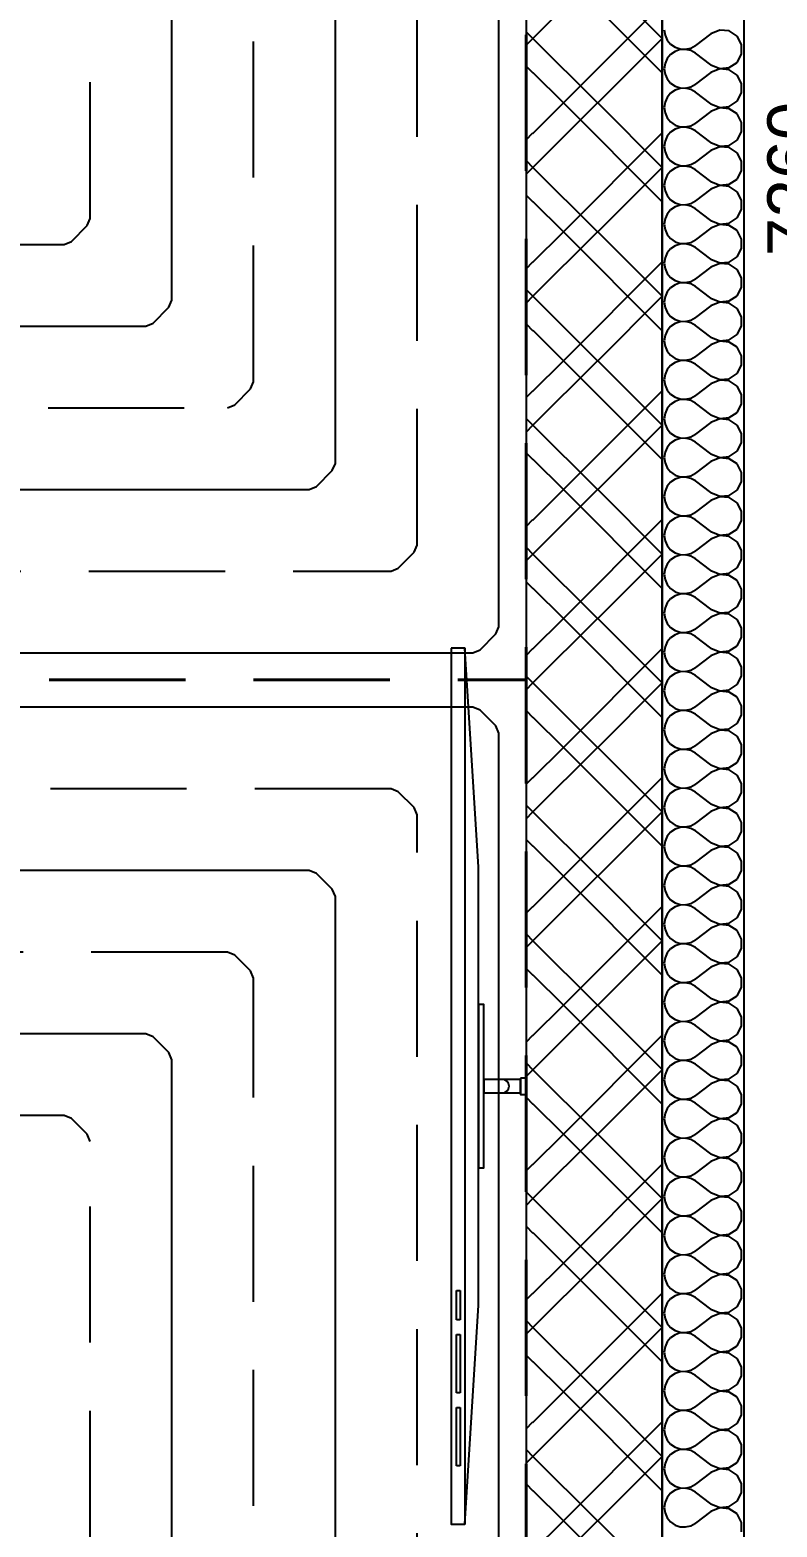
# Model space of a CAD drawing. Header units: millimetres. Extents: x 1046 to 74297, y -4150 to 54562.
# Drawn here: x 25879 to 27250, y 3834 to 6584 of the extents above; entities that cross this region are included whole.
import ezdxf

# ---------------------------------------------------------------- set-up
doc = ezdxf.new("R2010")
doc.units = ezdxf.units.MM
doc.linetypes.add('DASH', pattern=[75, 50, -25])
doc.layers.get('Defpoints').update_dxf_attribs({"color": 242})
for name, color, linetype in [('Interiér - nábytok', 252, 'Continuous'), ('Konstrukce – Dělicí čáry vrstev', 252, 'Continuous'), ('Konštrukcie - vodorovné nosné', 252, 'Continuous'), ('Konštrukcie - zvislé nosné', 252, 'Continuous'), ('koty1', 7, 'Continuous'), ('OKRAJOV__DILAT_CIA_PDL', 2, 'Continuous'), ('PODLAHOVKA', 7, 'Continuous'), ('vyk-KOTY', 4, 'Continuous'), ('Výplně – Řezové', 252, 'Continuous')]:
    doc.layers.add(name, color=color, linetype=linetype)
doc.styles.add('ARIAL', font='arial.ttf')
doc.styles.add('ISOCPEUR_4', font='isocpeur.ttf', dxfattribs={"height": 100})
doc.dimstyles.new('CS_Priebežná_-_2_0_mm__stavbárska_čiarka_čERVENA', dxfattribs={"dimscale": 304.8, "dimtxt": 99.598118, "dimasz": 0.328084, "dimexe": 0.328084, "dimexo": 0.0625, "dimgap": 0, "dimtad": 1, "dimdec": 0, "dimrnd": 5, "dimzin": 0, "dimdsep": 46, "dimtxsty": 'ISOCPEUR_4', "dimblk1": 'OBLIQUE', "dimblk2": 'OBLIQUE', "dimsah": 1, "dimcen": 0.09, "dimazin": 0, "dimtfac": 1, "dimtdec": 4, "dimtix": 1, "dimtmove": 0, "dimatfit": 3, "dimfxl": 0.328084, "dimfxlon": 1, "dimtvp": 1, "dimtolj": 1, "dimtzin": 0, "dimarcsym": 2})

# ---------------------------------------------------------------- blocks, each defined once
blk = doc.blocks.new('Deska_26_1', base_point=(43748, 187047))
at = {"layer": 'Konštrukcie - vodorovné nosné', "flags": 128}
blk.add_lwpolyline([(43748, 187047), (43748, 566047), (561248, 566047), (561248, 1028547), (831248, 1028547), (831248, 137047), (623748, 137047), (623748, 187047), (507824, 187047)], close=True, dxfattribs=at)
blk = doc.blocks.new('Plochá TV 27[57]_1', base_point=(811873, 293212))
at = {"layer": 'Interiér - nábytok'}
for p, q in [((813123, 293212), (813123, 212770)), ((812373, 231540), (812373, 234221)), ((812373, 234221), (812686, 234221)), ((812686, 234221), (812686, 231540)), ((812686, 231540), (812373, 231540)), ((812373, 224836), (812373, 230199)), ((812373, 230199), (812686, 230199)), ((812686, 230199), (812686, 224836)), ((812686, 224836), (812373, 224836)), ((812373, 218133), (812373, 223496)), ((812373, 223496), (812686, 223496)), ((812686, 223496), (812686, 218133)), ((812686, 218133), (812373, 218133))]:
    blk.add_line(p, q, dxfattribs=at)
at = {"layer": 'Interiér - nábytok', "flags": 128}
for points in [[(811873, 293212), (811873, 212770), (813123, 212770), (814373, 232881), (814373, 273101), (813123, 293212)], [(814373, 260491), (814373, 245491), (814873, 245491), (814873, 260491)], [(814873, 253616), (814873, 252366), (818248, 252366), (818248, 253616)], [(818248, 253741), (818248, 252241), (818748, 252241), (818748, 253741)]]:
    blk.add_lwpolyline(points, close=True, dxfattribs=at)
at = {"layer": 'Interiér - nábytok'}
blk.add_arc((816561, 252991), 625, 270, 90, dxfattribs=at)
blk = doc.blocks.new('*X179')
at = {"layer": 'Výplně – Řezové'}
for p, q in [((831427, 350000), (831495, 349512)), ((831495, 349512), (831693, 349061)), ((835712, 349643), (834284, 348571)), ((836514, 349980), (835712, 349643)), ((837380, 349897), (836514, 349980)), ((838105, 349416), (837380, 349897)), ((838516, 348649), (838105, 349416)), ((831693, 349061), (832008, 348682)), ((832008, 348682), (832414, 348403)), ((832414, 348026), (832008, 347747)), ((832414, 348403), (832881, 348245)), ((832881, 348183), (832414, 348026)), ((832881, 348245), (833373, 348222)), ((833373, 348207), (832881, 348183)), ((833373, 348222), (833853, 348333)), ((833853, 348096), (833373, 348207)), ((833853, 348333), (834284, 348571)), ((834284, 347857), (833853, 348096)), ((835712, 346786), (834284, 347857)), ((838516, 347779), (838516, 348649)), ((831495, 346917), (831427, 346429)), ((831693, 347367), (831495, 346917)), ((832008, 347747), (831693, 347367)), ((835712, 346786), (836514, 346449)), ((836514, 346449), (837380, 346531)), ((837380, 346531), (838105, 347013)), ((838105, 347013), (838516, 347779)), ((831427, 346429), (831495, 345941)), ((831495, 345941), (831693, 345490)), ((831693, 345490), (832008, 345110)), ((832008, 345110), (832414, 344831)), ((835712, 346071), (834284, 345000)), ((836514, 346408), (835712, 346071)), ((837380, 346326), (836514, 346408)), ((838105, 345844), (837380, 346326)), ((838516, 345078), (838105, 345844)), ((831693, 343796), (831495, 343345)), ((832008, 344175), (831693, 343796)), ((832414, 344454), (832008, 344175)), ((832414, 344831), (832881, 344674)), ((832881, 344612), (832414, 344454)), ((832881, 344674), (833373, 344650)), ((833373, 344636), (832881, 344612)), ((833373, 344650), (833853, 344762)), ((833853, 344524), (833373, 344636)), ((833853, 344762), (834284, 345000)), ((834284, 344286), (833853, 344524)), ((835712, 343214), (834284, 344286)), ((838105, 343441), (838516, 344208)), ((838516, 344208), (838516, 345078)), ((831495, 343345), (831427, 342857)), ((831427, 342857), (831495, 342369)), ((831495, 342369), (831693, 341918)), ((835712, 342500), (834284, 341429)), ((835712, 343214), (836514, 342878)), ((836514, 342837), (835712, 342500)), ((836514, 342878), (837380, 342960)), ((837380, 342755), (836514, 342837)), ((837380, 342960), (838105, 343441)), ((838105, 342273), (837380, 342755)), ((831693, 341918), (832008, 341539)), ((832008, 341539), (832414, 341260)), ((832414, 341260), (832881, 341103)), ((832881, 341040), (832414, 340883)), ((832881, 341103), (833373, 341079)), ((833373, 341064), (832881, 341040)), ((833373, 341079), (833853, 341190)), ((833853, 340953), (833373, 341064)), ((833853, 341190), (834284, 341429)), ((838516, 341506), (838105, 342273)), ((838516, 340637), (838516, 341506)), ((831495, 339774), (831427, 339286)), ((831693, 340225), (831495, 339774)), ((832008, 340604), (831693, 340225)), ((832414, 340883), (832008, 340604)), ((834284, 340714), (833853, 340953)), ((835712, 339643), (834284, 340714)), ((835712, 339643), (836514, 339306)), ((837380, 339388), (838105, 339870)), ((838105, 339870), (838516, 340637)), ((831427, 339286), (831495, 338798)), ((831495, 338798), (831693, 338347)), ((831693, 338347), (832008, 337968)), ((835712, 338929), (834284, 337857)), ((836514, 339265), (835712, 338929)), ((836514, 339306), (837380, 339388)), ((837380, 339183), (836514, 339265)), ((838105, 338702), (837380, 339183)), ((838516, 337935), (838105, 338702)), ((832008, 337032), (831693, 336653)), ((832008, 337968), (832414, 337689)), ((832414, 337311), (832008, 337032)), ((832414, 337689), (832881, 337531)), ((832881, 337469), (832414, 337311)), ((832881, 337531), (833373, 337507)), ((833373, 337493), (832881, 337469)), ((833373, 337507), (833853, 337619)), ((833853, 337381), (833373, 337493)), ((833853, 337619), (834284, 337857)), ((834284, 337143), (833853, 337381)), ((835712, 336071), (834284, 337143)), ((838105, 336298), (838516, 337065)), ((838516, 337065), (838516, 337935)), ((831495, 336202), (831427, 335714)), ((831427, 335714), (831495, 335226)), ((831693, 336653), (831495, 336202)), ((835712, 336071), (836514, 335735)), ((836514, 335694), (835712, 335357)), ((836514, 335735), (837380, 335817)), ((837380, 335612), (836514, 335694)), ((837380, 335817), (838105, 336298)), ((838105, 335130), (837380, 335612)), ((831495, 335226), (831693, 334775)), ((831693, 334775), (832008, 334396)), ((832008, 334396), (832414, 334117)), ((832414, 334117), (832881, 333960)), ((833853, 334047), (834284, 334286)), ((835712, 335357), (834284, 334286)), ((838516, 334363), (838105, 335130)), ((838516, 333494), (838516, 334363)), ((831693, 333082), (831495, 332631)), ((832008, 333461), (831693, 333082)), ((832414, 333740), (832008, 333461)), ((832881, 333897), (832414, 333740)), ((832881, 333960), (833373, 333936)), ((833373, 333921), (832881, 333897)), ((833373, 333936), (833853, 334047)), ((833853, 333810), (833373, 333921)), ((834284, 333571), (833853, 333810)), ((835712, 332500), (834284, 333571)), ((837380, 332245), (838105, 332727)), ((838105, 332727), (838516, 333494)), ((831495, 332631), (831427, 332143)), ((831427, 332143), (831495, 331655)), ((831495, 331655), (831693, 331204)), ((835712, 331786), (834284, 330714)), ((835712, 332500), (836514, 332163)), ((836514, 332122), (835712, 331786)), ((836514, 332163), (837380, 332245)), ((837380, 332040), (836514, 332122)), ((838105, 331559), (837380, 332040)), ((838516, 330792), (838105, 331559)), ((831693, 331204), (832008, 330825)), ((832008, 330825), (832414, 330546)), ((832414, 330169), (832008, 329890)), ((832414, 330546), (832881, 330388)), ((832881, 330326), (832414, 330169)), ((832881, 330388), (833373, 330364)), ((833373, 330350), (832881, 330326)), ((833373, 330364), (833853, 330476)), ((833853, 330238), (833373, 330350)), ((833853, 330476), (834284, 330714)), ((834284, 330000), (833853, 330238)), ((835712, 328929), (834284, 330000)), ((838516, 329922), (838516, 330792)), ((831495, 329059), (831427, 328571)), ((831693, 329510), (831495, 329059)), ((832008, 329890), (831693, 329510)), ((835712, 328929), (836514, 328592)), ((836514, 328592), (837380, 328674)), ((837380, 328674), (838105, 329156)), ((838105, 329156), (838516, 329922)), ((831427, 328571), (831495, 328083)), ((831495, 328083), (831693, 327633)), ((831693, 327633), (832008, 327253)), ((832008, 327253), (832414, 326974)), ((835712, 328214), (834284, 327143)), ((836514, 328551), (835712, 328214)), ((837380, 328469), (836514, 328551)), ((838105, 327987), (837380, 328469)), ((838516, 327221), (838105, 327987)), ((831693, 325939), (831495, 325488)), ((832008, 326318), (831693, 325939)), ((832414, 326597), (832008, 326318)), ((832414, 326974), (832881, 326817)), ((832881, 326755), (832414, 326597)), ((832881, 326817), (833373, 326793)), ((833373, 326778), (832881, 326755)), ((833373, 326793), (833853, 326904)), ((833853, 326667), (833373, 326778)), ((833853, 326904), (834284, 327143)), ((834284, 326429), (833853, 326667)), ((835712, 325357), (834284, 326429)), ((838105, 325584), (838516, 326351)), ((838516, 326351), (838516, 327221)), ((831495, 325488), (831427, 325000)), ((831427, 325000), (831495, 324512)), ((831495, 324512), (831693, 324061)), ((835712, 324643), (834284, 323571)), ((835712, 325357), (836514, 325020)), ((836514, 324980), (835712, 324643)), ((836514, 325020), (837380, 325103)), ((837380, 324897), (836514, 324980)), ((837380, 325103), (838105, 325584)), ((838105, 324416), (837380, 324897)), ((831693, 324061), (832008, 323682)), ((832008, 323682), (832414, 323403)), ((832414, 323403), (832881, 323245)), ((832881, 323183), (832414, 323026)), ((832881, 323245), (833373, 323222)), ((833373, 323207), (832881, 323183)), ((833373, 323222), (833853, 323333)), ((833853, 323096), (833373, 323207)), ((833853, 323333), (834284, 323571)), ((838516, 323649), (838105, 324416)), ((838516, 322779), (838516, 323649)), ((831495, 321917), (831427, 321429)), ((831693, 322367), (831495, 321917)), ((832008, 322747), (831693, 322367)), ((832414, 323026), (832008, 322747)), ((834284, 322857), (833853, 323096)), ((835712, 321786), (834284, 322857)), ((835712, 321786), (836514, 321449)), ((837380, 321531), (838105, 322013)), ((838105, 322013), (838516, 322779)), ((831427, 321429), (831495, 320941)), ((831495, 320941), (831693, 320490)), ((831693, 320490), (832008, 320110)), ((835712, 321071), (834284, 320000)), ((836514, 321408), (835712, 321071)), ((836514, 321449), (837380, 321531)), ((837380, 321326), (836514, 321408)), ((838105, 320844), (837380, 321326)), ((838516, 320078), (838105, 320844)), ((832008, 319175), (831693, 318796)), ((832008, 320110), (832414, 319831)), ((832414, 319454), (832008, 319175)), ((832414, 319831), (832881, 319674)), ((832881, 319612), (832414, 319454)), ((832881, 319674), (833373, 319650)), ((833373, 319636), (832881, 319612)), ((833373, 319650), (833853, 319762)), ((833853, 319524), (833373, 319636)), ((833853, 319762), (834284, 320000)), ((834284, 319286), (833853, 319524)), ((835712, 318214), (834284, 319286)), ((838105, 318441), (838516, 319208)), ((838516, 319208), (838516, 320078)), ((831495, 318345), (831427, 317857)), ((831427, 317857), (831495, 317369)), ((831693, 318796), (831495, 318345)), ((835712, 318214), (836514, 317878)), ((836514, 317837), (835712, 317500)), ((836514, 317878), (837380, 317960)), ((837380, 317755), (836514, 317837)), ((837380, 317960), (838105, 318441)), ((838105, 317273), (837380, 317755)), ((831495, 317369), (831693, 316918)), ((831693, 316918), (832008, 316539)), ((832008, 316539), (832414, 316260)), ((832414, 316260), (832881, 316103)), ((833853, 316190), (834284, 316429)), ((835712, 317500), (834284, 316429)), ((838516, 316506), (838105, 317273)), ((838516, 315637), (838516, 316506)), ((831693, 315225), (831495, 314774)), ((832008, 315604), (831693, 315225)), ((832414, 315883), (832008, 315604)), ((832881, 316040), (832414, 315883)), ((832881, 316103), (833373, 316079)), ((833373, 316064), (832881, 316040)), ((833373, 316079), (833853, 316190)), ((833853, 315953), (833373, 316064)), ((834284, 315714), (833853, 315953)), ((835712, 314643), (834284, 315714)), ((837380, 314388), (838105, 314870)), ((838105, 314870), (838516, 315637)), ((831495, 314774), (831427, 314286)), ((831427, 314286), (831495, 313798)), ((831495, 313798), (831693, 313347)), ((835712, 313929), (834284, 312857)), ((835712, 314643), (836514, 314306)), ((836514, 314265), (835712, 313929)), ((836514, 314306), (837380, 314388)), ((837380, 314183), (836514, 314265)), ((838105, 313702), (837380, 314183)), ((838516, 312935), (838105, 313702)), ((831693, 313347), (832008, 312968)), ((832008, 312968), (832414, 312689)), ((832414, 312311), (832008, 312032)), ((832414, 312689), (832881, 312531)), ((832881, 312469), (832414, 312311)), ((832881, 312531), (833373, 312507)), ((833373, 312493), (832881, 312469)), ((833373, 312507), (833853, 312619)), ((833853, 312381), (833373, 312493)), ((833853, 312619), (834284, 312857)), ((834284, 312143), (833853, 312381)), ((835712, 311071), (834284, 312143)), ((838516, 312065), (838516, 312935)), ((831495, 311202), (831427, 310714)), ((831693, 311653), (831495, 311202)), ((832008, 312032), (831693, 311653)), ((835712, 311071), (836514, 310735)), ((836514, 310735), (837380, 310817)), ((837380, 310817), (838105, 311298)), ((838105, 311298), (838516, 312065)), ((831427, 310714), (831495, 310226)), ((831495, 310226), (831693, 309775)), ((831693, 309775), (832008, 309396)), ((832008, 309396), (832414, 309117)), ((835712, 310357), (834284, 309286)), ((836514, 310694), (835712, 310357)), ((837380, 310612), (836514, 310694)), ((838105, 310130), (837380, 310612)), ((838516, 309363), (838105, 310130)), ((838516, 308494), (838516, 309363)), ((831693, 308082), (831495, 307631)), ((832008, 308461), (831693, 308082)), ((832414, 308740), (832008, 308461)), ((832414, 309117), (832881, 308960)), ((832881, 308897), (832414, 308740)), ((832881, 308960), (833373, 308936)), ((833373, 308921), (832881, 308897)), ((833373, 308936), (833853, 309047)), ((833853, 308810), (833373, 308921)), ((833853, 309047), (834284, 309286)), ((834284, 308571), (833853, 308810)), ((835712, 307500), (834284, 308571)), ((838105, 307727), (838516, 308494)), ((831495, 307631), (831427, 307143)), ((831427, 307143), (831495, 306655)), ((831495, 306655), (831693, 306204)), ((835712, 306786), (834284, 305714)), ((835712, 307500), (836514, 307163)), ((836514, 307122), (835712, 306786)), ((836514, 307163), (837380, 307245)), ((837380, 307040), (836514, 307122)), ((837380, 307245), (838105, 307727)), ((838105, 306559), (837380, 307040)), ((831693, 306204), (832008, 305825)), ((832008, 305825), (832414, 305546)), ((832414, 305546), (832881, 305388)), ((832881, 305326), (832414, 305169)), ((832881, 305388), (833373, 305364)), ((833373, 305350), (832881, 305326)), ((833373, 305364), (833853, 305476)), ((833853, 305238), (833373, 305350)), ((833853, 305476), (834284, 305714)), ((834284, 305000), (833853, 305238)), ((838516, 305792), (838105, 306559)), ((838516, 304922), (838516, 305792)), ((831495, 304059), (831427, 303571)), ((831693, 304510), (831495, 304059)), ((832008, 304890), (831693, 304510)), ((832414, 305169), (832008, 304890)), ((835712, 303929), (834284, 305000)), ((835712, 303929), (836514, 303592)), ((837380, 303674), (838105, 304156)), ((838105, 304156), (838516, 304922)), ((831427, 303571), (831495, 303083)), ((831495, 303083), (831693, 302633)), ((831693, 302633), (832008, 302253)), ((835712, 303214), (834284, 302143)), ((836514, 303551), (835712, 303214)), ((836514, 303592), (837380, 303674)), ((837380, 303469), (836514, 303551)), ((838105, 302987), (837380, 303469)), ((838516, 302221), (838105, 302987)), ((832008, 301318), (831693, 300939)), ((832008, 302253), (832414, 301974)), ((832414, 301597), (832008, 301318)), ((832414, 301974), (832881, 301817)), ((832881, 301755), (832414, 301597)), ((832881, 301817), (833373, 301793)), ((833373, 301778), (832881, 301755)), ((833373, 301793), (833853, 301904)), ((833853, 301667), (833373, 301778)), ((833853, 301904), (834284, 302143)), ((834284, 301429), (833853, 301667)), ((835712, 300357), (834284, 301429)), ((838105, 300584), (838516, 301351)), ((838516, 301351), (838516, 302221)), ((831495, 300488), (831427, 300000)), ((831427, 300000), (831495, 299512)), ((831693, 300939), (831495, 300488)), ((835712, 300357), (836514, 300020)), ((836514, 299980), (835712, 299643)), ((836514, 300020), (837380, 300103)), ((837380, 299897), (836514, 299980)), ((837380, 300103), (838105, 300584)), ((838105, 299416), (837380, 299897)), ((831495, 299512), (831693, 299061)), ((831693, 299061), (832008, 298682)), ((832008, 298682), (832414, 298403)), ((832414, 298403), (832881, 298245)), ((833853, 298333), (834284, 298571)), ((835712, 299643), (834284, 298571)), ((838516, 298649), (838105, 299416)), ((838516, 297779), (838516, 298649)), ((831693, 297367), (831495, 296917)), ((832008, 297747), (831693, 297367)), ((832414, 298026), (832008, 297747)), ((832881, 298183), (832414, 298026)), ((832881, 298245), (833373, 298222)), ((833373, 298207), (832881, 298183)), ((833373, 298222), (833853, 298333)), ((833853, 298096), (833373, 298207)), ((834284, 297857), (833853, 298096)), ((835712, 296786), (834284, 297857)), ((837380, 296531), (838105, 297013)), ((838105, 297013), (838516, 297779)), ((831495, 296917), (831427, 296429)), ((831427, 296429), (831495, 295941)), ((831495, 295941), (831693, 295490)), ((835712, 296071), (834284, 295000)), ((835712, 296786), (836514, 296449)), ((836514, 296408), (835712, 296071)), ((836514, 296449), (837380, 296531)), ((837380, 296326), (836514, 296408)), ((838105, 295844), (837380, 296326)), ((838516, 295078), (838105, 295844)), ((831693, 295490), (832008, 295110)), ((832008, 295110), (832414, 294831)), ((832414, 294454), (832008, 294175)), ((832414, 294831), (832881, 294674)), ((832881, 294612), (832414, 294454)), ((832881, 294674), (833373, 294650)), ((833373, 294636), (832881, 294612)), ((833373, 294650), (833853, 294762)), ((833853, 294524), (833373, 294636)), ((833853, 294762), (834284, 295000)), ((834284, 294286), (833853, 294524)), ((835712, 293214), (834284, 294286)), ((838516, 294208), (838516, 295078)), ((831495, 293345), (831427, 292857)), ((831427, 292857), (831495, 292369)), ((831693, 293796), (831495, 293345)), ((832008, 294175), (831693, 293796)), ((835712, 293214), (836514, 292878)), ((836514, 292878), (837380, 292960)), ((837380, 292960), (838105, 293441)), ((838105, 293441), (838516, 294208)), ((831495, 292369), (831693, 291918)), ((831693, 291918), (832008, 291539)), ((832008, 291539), (832414, 291260)), ((835712, 292500), (834284, 291429)), ((836514, 292837), (835712, 292500)), ((837380, 292755), (836514, 292837)), ((838105, 292273), (837380, 292755)), ((838516, 291506), (838105, 292273)), ((838516, 290637), (838516, 291506)), ((831693, 290225), (831495, 289774)), ((832008, 290604), (831693, 290225)), ((832414, 290883), (832008, 290604)), ((832414, 291260), (832881, 291103)), ((832881, 291040), (832414, 290883)), ((832881, 291103), (833373, 291079)), ((833373, 291064), (832881, 291040)), ((833373, 291079), (833853, 291190)), ((833853, 290953), (833373, 291064)), ((833853, 291190), (834284, 291429)), ((834284, 290714), (833853, 290953)), ((835712, 289643), (834284, 290714)), ((838105, 289870), (838516, 290637)), ((831495, 289774), (831427, 289286)), ((831427, 289286), (831495, 288798)), ((831495, 288798), (831693, 288347)), ((835712, 288929), (834284, 287857)), ((835712, 289643), (836514, 289306)), ((836514, 289265), (835712, 288929)), ((836514, 289306), (837380, 289388)), ((837380, 289183), (836514, 289265)), ((837380, 289388), (838105, 289870)), ((838105, 288702), (837380, 289183)), ((831693, 288347), (832008, 287968)), ((832008, 287968), (832414, 287689)), ((832414, 287689), (832881, 287531)), ((832881, 287469), (832414, 287311)), ((832881, 287531), (833373, 287507)), ((833373, 287493), (832881, 287469)), ((833373, 287507), (833853, 287619)), ((833853, 287381), (833373, 287493)), ((833853, 287619), (834284, 287857)), ((834284, 287143), (833853, 287381)), ((838516, 287935), (838105, 288702)), ((838516, 287065), (838516, 287935)), ((831495, 286202), (831427, 285714)), ((831693, 286653), (831495, 286202)), ((832008, 287032), (831693, 286653)), ((832414, 287311), (832008, 287032)), ((835712, 286071), (834284, 287143)), ((835712, 286071), (836514, 285735)), ((837380, 285817), (838105, 286298)), ((838105, 286298), (838516, 287065)), ((831427, 285714), (831495, 285226)), ((831495, 285226), (831693, 284775)), ((831693, 284775), (832008, 284396)), ((835712, 285357), (834284, 284286)), ((836514, 285694), (835712, 285357)), ((836514, 285735), (837380, 285817)), ((837380, 285612), (836514, 285694)), ((838105, 285130), (837380, 285612)), ((838516, 284363), (838105, 285130)), ((832008, 283461), (831693, 283082)), ((832008, 284396), (832414, 284117)), ((832414, 283740), (832008, 283461)), ((832414, 284117), (832881, 283960)), ((832881, 283897), (832414, 283740)), ((832881, 283960), (833373, 283936)), ((833373, 283921), (832881, 283897)), ((833373, 283936), (833853, 284047)), ((833853, 283810), (833373, 283921)), ((833853, 284047), (834284, 284286)), ((834284, 283571), (833853, 283810)), ((835712, 282500), (834284, 283571)), ((838105, 282727), (838516, 283494)), ((838516, 283494), (838516, 284363)), ((831495, 282631), (831427, 282143)), ((831427, 282143), (831495, 281655)), ((831693, 283082), (831495, 282631)), ((835712, 282500), (836514, 282163)), ((836514, 282122), (835712, 281786)), ((836514, 282163), (837380, 282245)), ((837380, 282040), (836514, 282122)), ((837380, 282245), (838105, 282727)), ((838105, 281559), (837380, 282040)), ((831495, 281655), (831693, 281204)), ((831693, 281204), (832008, 280825)), ((832008, 280825), (832414, 280546)), ((832414, 280546), (832881, 280388)), ((833853, 280476), (834284, 280714)), ((835712, 281786), (834284, 280714)), ((838516, 280792), (838105, 281559)), ((838516, 279922), (838516, 280792)), ((831693, 279510), (831495, 279059)), ((832008, 279890), (831693, 279510)), ((832414, 280169), (832008, 279890)), ((832881, 280326), (832414, 280169)), ((832881, 280388), (833373, 280364)), ((833373, 280350), (832881, 280326)), ((833373, 280364), (833853, 280476)), ((833853, 280238), (833373, 280350)), ((834284, 280000), (833853, 280238)), ((835712, 278929), (834284, 280000)), ((837380, 278674), (838105, 279156)), ((838105, 279156), (838516, 279922)), ((831495, 279059), (831427, 278571)), ((831427, 278571), (831495, 278083)), ((831495, 278083), (831693, 277633)), ((835712, 278214), (834284, 277143)), ((835712, 278929), (836514, 278592)), ((836514, 278551), (835712, 278214)), ((836514, 278592), (837380, 278674)), ((837380, 278469), (836514, 278551)), ((838105, 277987), (837380, 278469)), ((838516, 277221), (838105, 277987)), ((831693, 277633), (832008, 277253)), ((832008, 277253), (832414, 276974)), ((832414, 276597), (832008, 276318)), ((832414, 276974), (832881, 276817)), ((832881, 276755), (832414, 276597)), ((832881, 276817), (833373, 276793)), ((833373, 276778), (832881, 276755)), ((833373, 276793), (833853, 276904)), ((833853, 276667), (833373, 276778)), ((833853, 276904), (834284, 277143)), ((834284, 276429), (833853, 276667)), ((835712, 275357), (834284, 276429)), ((838516, 276351), (838516, 277221)), ((831495, 275488), (831427, 275000)), ((831427, 275000), (831495, 274512)), ((831693, 275939), (831495, 275488)), ((832008, 276318), (831693, 275939)), ((835712, 275357), (836514, 275020)), ((836514, 274980), (835712, 274643)), ((836514, 275020), (837380, 275103)), ((837380, 274897), (836514, 274980)), ((837380, 275103), (838105, 275584)), ((838105, 275584), (838516, 276351)), ((831495, 274512), (831693, 274061)), ((831693, 274061), (832008, 273682)), ((832008, 273682), (832414, 273403)), ((835712, 274643), (834284, 273571)), ((838105, 274416), (837380, 274897)), ((838516, 273649), (838105, 274416)), ((838516, 272779), (838516, 273649)), ((831693, 272367), (831495, 271917)), ((832008, 272747), (831693, 272367)), ((832414, 273026), (832008, 272747)), ((832414, 273403), (832881, 273245)), ((832881, 273183), (832414, 273026)), ((832881, 273245), (833373, 273222)), ((833373, 273207), (832881, 273183)), ((833373, 273222), (833853, 273333)), ((833853, 273096), (833373, 273207)), ((833853, 273333), (834284, 273571)), ((834284, 272857), (833853, 273096)), ((835712, 271786), (834284, 272857)), ((838105, 272013), (838516, 272779)), ((831495, 271917), (831427, 271429)), ((831427, 271429), (831495, 270941)), ((831495, 270941), (831693, 270490)), ((835712, 271071), (834284, 270000)), ((835712, 271786), (836514, 271449)), ((836514, 271408), (835712, 271071)), ((836514, 271449), (837380, 271531)), ((837380, 271326), (836514, 271408)), ((837380, 271531), (838105, 272013)), ((838105, 270844), (837380, 271326)), ((831693, 270490), (832008, 270110)), ((832008, 270110), (832414, 269831)), ((832414, 269831), (832881, 269674)), ((832881, 269612), (832414, 269454)), ((832881, 269674), (833373, 269650)), ((833373, 269636), (832881, 269612)), ((833373, 269650), (833853, 269762)), ((833853, 269524), (833373, 269636)), ((833853, 269762), (834284, 270000)), ((834284, 269286), (833853, 269524)), ((838516, 270078), (838105, 270844)), ((838516, 269208), (838516, 270078)), ((831495, 268345), (831427, 267857)), ((831693, 268796), (831495, 268345)), ((832008, 269175), (831693, 268796)), ((832414, 269454), (832008, 269175)), ((835712, 268214), (834284, 269286)), ((835712, 268214), (836514, 267878)), ((837380, 267960), (838105, 268441)), ((838105, 268441), (838516, 269208)), ((831427, 267857), (831495, 267369)), ((831495, 267369), (831693, 266918)), ((831693, 266918), (832008, 266539)), ((835712, 267500), (834284, 266429)), ((836514, 267837), (835712, 267500)), ((836514, 267878), (837380, 267960)), ((837380, 267755), (836514, 267837)), ((838105, 267273), (837380, 267755)), ((838516, 266506), (838105, 267273)), ((832008, 265604), (831693, 265225)), ((832008, 266539), (832414, 266260)), ((832414, 265883), (832008, 265604)), ((832414, 266260), (832881, 266103)), ((832881, 266040), (832414, 265883)), ((832881, 266103), (833373, 266079)), ((833373, 266064), (832881, 266040)), ((833373, 266079), (833853, 266190)), ((833853, 265953), (833373, 266064)), ((833853, 266190), (834284, 266429)), ((834284, 265714), (833853, 265953)), ((835712, 264643), (834284, 265714)), ((838105, 264870), (838516, 265637)), ((838516, 265637), (838516, 266506)), ((831495, 264774), (831427, 264286)), ((831427, 264286), (831495, 263798)), ((831693, 265225), (831495, 264774)), ((835712, 264643), (836514, 264306)), ((836514, 264265), (835712, 263929)), ((836514, 264306), (837380, 264388)), ((837380, 264183), (836514, 264265)), ((837380, 264388), (838105, 264870)), ((838105, 263702), (837380, 264183)), ((831495, 263798), (831693, 263347)), ((831693, 263347), (832008, 262968)), ((832008, 262968), (832414, 262689)), ((832414, 262689), (832881, 262531)), ((833373, 262507), (833853, 262619)), ((833853, 262619), (834284, 262857)), ((835712, 263929), (834284, 262857)), ((838516, 262935), (838105, 263702)), ((838516, 262065), (838516, 262935)), ((831693, 261653), (831495, 261202)), ((832008, 262032), (831693, 261653)), ((832414, 262311), (832008, 262032)), ((832881, 262469), (832414, 262311)), ((832881, 262531), (833373, 262507)), ((833373, 262493), (832881, 262469)), ((833853, 262381), (833373, 262493)), ((834284, 262143), (833853, 262381)), ((835712, 261071), (834284, 262143)), ((837380, 260817), (838105, 261298)), ((838105, 261298), (838516, 262065)), ((831495, 261202), (831427, 260714)), ((831427, 260714), (831495, 260226)), ((831495, 260226), (831693, 259775)), ((835712, 260357), (834284, 259286)), ((835712, 261071), (836514, 260735)), ((836514, 260694), (835712, 260357)), ((836514, 260735), (837380, 260817)), ((837380, 260612), (836514, 260694)), ((838105, 260130), (837380, 260612)), ((838516, 259363), (838105, 260130)), ((831693, 259775), (832008, 259396)), ((832008, 259396), (832414, 259117)), ((832414, 258740), (832008, 258461)), ((832414, 259117), (832881, 258960)), ((832881, 258897), (832414, 258740)), ((832881, 258960), (833373, 258936)), ((833373, 258921), (832881, 258897)), ((833373, 258936), (833853, 259047)), ((833853, 258810), (833373, 258921)), ((833853, 259047), (834284, 259286)), ((834284, 258571), (833853, 258810)), ((835712, 257500), (834284, 258571)), ((838105, 257727), (838516, 258494)), ((838516, 258494), (838516, 259363)), ((831495, 257631), (831427, 257143)), ((831427, 257143), (831495, 256655)), ((831693, 258082), (831495, 257631)), ((832008, 258461), (831693, 258082)), ((835712, 257500), (836514, 257163)), ((836514, 257122), (835712, 256786)), ((836514, 257163), (837380, 257245)), ((837380, 257040), (836514, 257122)), ((837380, 257245), (838105, 257727)), ((831495, 256655), (831693, 256204)), ((831693, 256204), (832008, 255825)), ((832008, 255825), (832414, 255546)), ((835712, 256786), (834284, 255714)), ((838105, 256559), (837380, 257040)), ((838516, 255792), (838105, 256559)), ((838516, 254922), (838516, 255792)), ((831693, 254510), (831495, 254059)), ((832008, 254890), (831693, 254510)), ((832414, 255169), (832008, 254890)), ((832414, 255546), (832881, 255388)), ((832881, 255326), (832414, 255169)), ((832881, 255388), (833373, 255364)), ((833373, 255350), (832881, 255326)), ((833373, 255364), (833853, 255476)), ((833853, 255238), (833373, 255350)), ((833853, 255476), (834284, 255714)), ((834284, 255000), (833853, 255238)), ((835712, 253929), (834284, 255000)), ((838105, 254156), (838516, 254922)), ((831495, 254059), (831427, 253571)), ((831427, 253571), (831495, 253083)), ((831495, 253083), (831693, 252633)), ((835712, 253214), (834284, 252143)), ((835712, 253929), (836514, 253592)), ((836514, 253551), (835712, 253214)), ((836514, 253592), (837380, 253674)), ((837380, 253469), (836514, 253551)), ((837380, 253674), (838105, 254156)), ((838105, 252987), (837380, 253469)), ((838516, 252221), (838105, 252987)), ((831693, 252633), (832008, 252253)), ((832008, 252253), (832414, 251974)), ((832414, 251974), (832881, 251817)), ((832881, 251755), (832414, 251597)), ((832881, 251817), (833373, 251793)), ((833373, 251778), (832881, 251755)), ((833373, 251793), (833853, 251904)), ((833853, 251667), (833373, 251778)), ((833853, 251904), (834284, 252143)), ((834284, 251429), (833853, 251667)), ((838516, 251351), (838516, 252221)), ((831495, 250488), (831427, 250000)), ((831693, 250939), (831495, 250488)), ((832008, 251318), (831693, 250939)), ((832414, 251597), (832008, 251318)), ((835712, 250357), (834284, 251429)), ((835712, 250357), (836514, 250020)), ((837380, 250103), (838105, 250584)), ((838105, 250584), (838516, 251351)), ((831427, 250000), (831495, 249512)), ((831495, 249512), (831693, 249061)), ((831693, 249061), (832008, 248682)), ((835712, 249643), (834284, 248571)), ((836514, 249980), (835712, 249643)), ((836514, 250020), (837380, 250103)), ((837380, 249897), (836514, 249980)), ((838105, 249416), (837380, 249897)), ((838516, 248649), (838105, 249416)), ((832008, 247747), (831693, 247367)), ((832008, 248682), (832414, 248403)), ((832414, 248026), (832008, 247747)), ((832414, 248403), (832881, 248245)), ((832881, 248183), (832414, 248026)), ((832881, 248245), (833373, 248222)), ((833373, 248207), (832881, 248183)), ((833373, 248222), (833853, 248333)), ((833853, 248096), (833373, 248207)), ((833853, 248333), (834284, 248571)), ((834284, 247857), (833853, 248096)), ((835712, 246786), (834284, 247857)), ((838105, 247013), (838516, 247779)), ((838516, 247779), (838516, 248649)), ((831495, 246917), (831427, 246429)), ((831427, 246429), (831495, 245941)), ((831693, 247367), (831495, 246917)), ((835712, 246786), (836514, 246449)), ((836514, 246408), (835712, 246071)), ((836514, 246449), (837380, 246531)), ((837380, 246326), (836514, 246408)), ((837380, 246531), (838105, 247013)), ((838105, 245844), (837380, 246326)), ((831495, 245941), (831693, 245490)), ((831693, 245490), (832008, 245110)), ((832008, 245110), (832414, 244831)), ((832414, 244831), (832881, 244674)), ((833373, 244650), (833853, 244762)), ((833853, 244762), (834284, 245000)), ((835712, 246071), (834284, 245000)), ((838516, 245078), (838105, 245844)), ((838516, 244208), (838516, 245078)), ((831693, 243796), (831495, 243345)), ((832008, 244175), (831693, 243796)), ((832414, 244454), (832008, 244175)), ((832881, 244612), (832414, 244454)), ((832881, 244674), (833373, 244650)), ((833373, 244636), (832881, 244612)), ((833853, 244524), (833373, 244636)), ((834284, 244286), (833853, 244524)), ((835712, 243214), (834284, 244286)), ((837380, 242960), (838105, 243441)), ((838105, 243441), (838516, 244208)), ((831495, 243345), (831427, 242857)), ((831427, 242857), (831495, 242369)), ((831495, 242369), (831693, 241918)), ((835712, 242500), (834284, 241429)), ((835712, 243214), (836514, 242878)), ((836514, 242837), (835712, 242500)), ((836514, 242878), (837380, 242960)), ((837380, 242755), (836514, 242837)), ((838105, 242273), (837380, 242755)), ((838516, 241506), (838105, 242273)), ((831693, 241918), (832008, 241539)), ((832008, 241539), (832414, 241260)), ((832414, 240883), (832008, 240604)), ((832414, 241260), (832881, 241103)), ((832881, 241040), (832414, 240883)), ((832881, 241103), (833373, 241079)), ((833373, 241064), (832881, 241040)), ((833373, 241079), (833853, 241190)), ((833853, 240953), (833373, 241064)), ((833853, 241190), (834284, 241429)), ((834284, 240714), (833853, 240953)), ((835712, 239643), (834284, 240714)), ((838105, 239870), (838516, 240637)), ((838516, 240637), (838516, 241506)), ((831495, 239774), (831427, 239286)), ((831427, 239286), (831495, 238798)), ((831693, 240225), (831495, 239774)), ((832008, 240604), (831693, 240225)), ((835712, 239643), (836514, 239306)), ((836514, 239265), (835712, 238929)), ((836514, 239306), (837380, 239388)), ((837380, 239183), (836514, 239265)), ((837380, 239388), (838105, 239870)), ((831495, 238798), (831693, 238347)), ((831693, 238347), (832008, 237968)), ((832008, 237968), (832414, 237689)), ((835712, 238929), (834284, 237857)), ((838105, 238702), (837380, 239183)), ((838516, 237935), (838105, 238702)), ((838516, 237065), (838516, 237935)), ((831693, 236653), (831495, 236202)), ((832008, 237032), (831693, 236653)), ((832414, 237311), (832008, 237032)), ((832414, 237689), (832881, 237531)), ((832881, 237469), (832414, 237311)), ((832881, 237531), (833373, 237507)), ((833373, 237493), (832881, 237469)), ((833373, 237507), (833853, 237619)), ((833853, 237381), (833373, 237493)), ((833853, 237619), (834284, 237857)), ((834284, 237143), (833853, 237381)), ((835712, 236071), (834284, 237143)), ((838105, 236298), (838516, 237065)), ((831495, 236202), (831427, 235714)), ((831427, 235714), (831495, 235226)), ((831495, 235226), (831693, 234775)), ((835712, 235357), (834284, 234286)), ((835712, 236071), (836514, 235735)), ((836514, 235694), (835712, 235357)), ((836514, 235735), (837380, 235817)), ((837380, 235612), (836514, 235694)), ((837380, 235817), (838105, 236298)), ((838105, 235130), (837380, 235612)), ((838516, 234363), (838105, 235130)), ((831693, 234775), (832008, 234396)), ((832008, 234396), (832414, 234117)), ((832414, 233740), (832008, 233461)), ((832414, 234117), (832881, 233960)), ((832881, 233897), (832414, 233740)), ((832881, 233960), (833373, 233936)), ((833373, 233921), (832881, 233897)), ((833373, 233936), (833853, 234047)), ((833853, 233810), (833373, 233921)), ((833853, 234047), (834284, 234286)), ((834284, 233571), (833853, 233810)), ((838516, 233494), (838516, 234363)), ((831495, 232631), (831427, 232143)), ((831693, 233082), (831495, 232631)), ((832008, 233461), (831693, 233082)), ((835712, 232500), (834284, 233571)), ((835712, 232500), (836514, 232163)), ((837380, 232245), (838105, 232727)), ((838105, 232727), (838516, 233494)), ((831427, 232143), (831495, 231655)), ((831495, 231655), (831693, 231204)), ((831693, 231204), (832008, 230825)), ((835712, 231786), (834284, 230714)), ((836514, 232122), (835712, 231786)), ((836514, 232163), (837380, 232245)), ((837380, 232040), (836514, 232122)), ((838105, 231559), (837380, 232040)), ((838516, 230792), (838105, 231559)), ((832008, 229890), (831693, 229510)), ((832008, 230825), (832414, 230546)), ((832414, 230169), (832008, 229890)), ((832414, 230546), (832881, 230388)), ((832881, 230326), (832414, 230169)), ((832881, 230388), (833373, 230364)), ((833373, 230350), (832881, 230326)), ((833373, 230364), (833853, 230476)), ((833853, 230238), (833373, 230350)), ((833853, 230476), (834284, 230714)), ((834284, 230000), (833853, 230238)), ((835712, 228929), (834284, 230000)), ((838105, 229156), (838516, 229922)), ((838516, 229922), (838516, 230792)), ((831495, 229059), (831427, 228571)), ((831427, 228571), (831495, 228083)), ((831693, 229510), (831495, 229059)), ((835712, 228929), (836514, 228592)), ((836514, 228551), (835712, 228214)), ((836514, 228592), (837380, 228674)), ((837380, 228469), (836514, 228551)), ((837380, 228674), (838105, 229156)), ((838105, 227987), (837380, 228469)), ((831495, 228083), (831693, 227633)), ((831693, 227633), (832008, 227253)), ((832008, 227253), (832414, 226974)), ((832414, 226974), (832881, 226817)), ((833373, 226793), (833853, 226904)), ((833853, 226904), (834284, 227143)), ((835712, 228214), (834284, 227143)), ((838516, 227221), (838105, 227987)), ((838516, 226351), (838516, 227221)), ((831495, 225488), (831427, 225000)), ((831693, 225939), (831495, 225488)), ((832008, 226318), (831693, 225939)), ((832414, 226597), (832008, 226318)), ((832881, 226755), (832414, 226597)), ((832881, 226817), (833373, 226793)), ((833373, 226778), (832881, 226755)), ((833853, 226667), (833373, 226778)), ((834284, 226429), (833853, 226667)), ((835712, 225357), (834284, 226429)), ((837380, 225103), (838105, 225584)), ((838105, 225584), (838516, 226351)), ((831427, 225000), (831495, 224512)), ((831495, 224512), (831693, 224061)), ((835712, 224643), (834284, 223571)), ((835712, 225357), (836514, 225020)), ((836514, 224980), (835712, 224643)), ((836514, 225020), (837380, 225103)), ((837380, 224897), (836514, 224980)), ((838105, 224416), (837380, 224897)), ((838516, 223649), (838105, 224416)), ((831693, 224061), (832008, 223682)), ((832008, 222747), (831693, 222367)), ((832008, 223682), (832414, 223403)), ((832414, 223026), (832008, 222747)), ((832414, 223403), (832881, 223245)), ((832881, 223183), (832414, 223026)), ((832881, 223245), (833373, 223222)), ((833373, 223207), (832881, 223183)), ((833373, 223222), (833853, 223333)), ((833853, 223096), (833373, 223207)), ((833853, 223333), (834284, 223571)), ((834284, 222857), (833853, 223096)), ((835712, 221786), (834284, 222857)), ((838105, 222013), (838516, 222779)), ((838516, 222779), (838516, 223649)), ((831495, 221917), (831427, 221429)), ((831427, 221429), (831495, 220941)), ((831693, 222367), (831495, 221917)), ((835712, 221786), (836514, 221449)), ((836514, 221408), (835712, 221071)), ((836514, 221449), (837380, 221531)), ((837380, 221326), (836514, 221408)), ((837380, 221531), (838105, 222013)), ((831495, 220941), (831693, 220490)), ((831693, 220490), (832008, 220110)), ((832008, 220110), (832414, 219831)), ((833853, 219762), (834284, 220000)), ((835712, 221071), (834284, 220000)), ((838105, 220844), (837380, 221326)), ((838516, 220078), (838105, 220844)), ((838516, 219208), (838516, 220078)), ((831693, 218796), (831495, 218345)), ((832008, 219175), (831693, 218796)), ((832414, 219454), (832008, 219175)), ((832414, 219831), (832881, 219674)), ((832881, 219612), (832414, 219454)), ((832881, 219674), (833373, 219650)), ((833373, 219636), (832881, 219612)), ((833373, 219650), (833853, 219762)), ((833853, 219524), (833373, 219636)), ((834284, 219286), (833853, 219524)), ((835712, 218214), (834284, 219286)), ((838105, 218441), (838516, 219208)), ((831495, 218345), (831427, 217857)), ((831427, 217857), (831495, 217369)), ((831495, 217369), (831693, 216918)), ((835712, 217500), (834284, 216429)), ((835712, 218214), (836514, 217878)), ((836514, 217837), (835712, 217500)), ((836514, 217878), (837380, 217960)), ((837380, 217755), (836514, 217837)), ((837380, 217960), (838105, 218441)), ((838105, 217273), (837380, 217755)), ((838516, 216506), (838105, 217273)), ((831693, 216918), (832008, 216539)), ((832008, 216539), (832414, 216260)), ((832414, 215883), (832008, 215604)), ((832414, 216260), (832881, 216103)), ((832881, 216040), (832414, 215883)), ((832881, 216103), (833373, 216079)), ((833373, 216064), (832881, 216040)), ((833373, 216079), (833853, 216190)), ((833853, 215953), (833373, 216064)), ((833853, 216190), (834284, 216429)), ((834284, 215714), (833853, 215953)), ((838516, 215637), (838516, 216506)), ((831495, 214774), (831427, 214286)), ((831693, 215225), (831495, 214774)), ((832008, 215604), (831693, 215225)), ((835712, 214643), (834284, 215714)), ((835712, 214643), (836514, 214306)), ((837380, 214388), (838105, 214870)), ((838105, 214870), (838516, 215637)), ((831427, 214286), (831495, 213798)), ((831495, 213798), (831693, 213347)), ((831693, 213347), (832008, 212968)), ((835712, 213929), (834284, 212857)), ((836514, 214265), (835712, 213929)), ((836514, 214306), (837380, 214388)), ((837380, 214183), (836514, 214265)), ((838105, 213702), (837380, 214183)), ((838516, 212935), (838105, 213702)), ((832008, 212968), (832414, 212689)), ((832414, 212689), (832881, 212531)), ((832881, 212531), (833373, 212507)), ((833373, 212507), (833853, 212619)), ((833853, 212619), (834284, 212857)), ((838516, 212065), (838516, 212935))]:
    blk.add_line(p, q, dxfattribs=at)
blk = doc.blocks.new('*X181')
at = {"layer": 'Výplně – Řezové'}
for p, q in [((819375, 349206), (825294, 355125)), ((822169, 355125), (831248, 346046)), ((825331, 355125), (831248, 349208)), ((822169, 343287), (831248, 352367)), ((818748, 349833), (819375, 349206)), ((818748, 348579), (819375, 349206)), ((819375, 349206), (825294, 343287)), ((825331, 343287), (831248, 349204)), ((818748, 346671), (819375, 346044)), ((819375, 346081), (822169, 343287)), ((819375, 340494), (822169, 343287)), ((819375, 337369), (825294, 343287)), ((822169, 343287), (831248, 334208)), ((825331, 343287), (831248, 337371)), ((818748, 339904), (819375, 340531)), ((822169, 331450), (831248, 340529)), ((818748, 337996), (819375, 337369)), ((818748, 336742), (819375, 337369)), ((819375, 337369), (825294, 331450)), ((825331, 331450), (831248, 337367)), ((818748, 334833), (819375, 334206)), ((819375, 334244), (822169, 331450)), ((819375, 328656), (822169, 331450)), ((819375, 325531), (825294, 331450)), ((822169, 331450), (831248, 322371)), ((825331, 331450), (831248, 325533)), ((818748, 328067), (819375, 328694)), ((822169, 319612), (831248, 328692)), ((818748, 326158), (819375, 325531)), ((818748, 324904), (819375, 325531)), ((819375, 325531), (825294, 319612)), ((825331, 319612), (831248, 325529)), ((818748, 322996), (819375, 322369)), ((819375, 322406), (822169, 319612)), ((819375, 316819), (822169, 319612)), ((819375, 313694), (825294, 319612)), ((822169, 319612), (831248, 310533)), ((825331, 319612), (831248, 313696)), ((818748, 316229), (819375, 316856)), ((822169, 307775), (831248, 316854)), ((818748, 314321), (819375, 313694)), ((818748, 313067), (819375, 313694)), ((819375, 313694), (825294, 307775)), ((825331, 307775), (831248, 313692)), ((818748, 311158), (819375, 310531)), ((819375, 310569), (822169, 307775)), ((819375, 304981), (822169, 307775)), ((819375, 301856), (825294, 307775)), ((822169, 307775), (831248, 298696)), ((825331, 307775), (831248, 301858)), ((818748, 304392), (819375, 305019)), ((822169, 295937), (831248, 305017)), ((818748, 302483), (819375, 301856)), ((818748, 301229), (819375, 301856)), ((819375, 301856), (825294, 295937)), ((825331, 295937), (831248, 301854)), ((818748, 299321), (819375, 298694)), ((819375, 298731), (822169, 295937)), ((819375, 293144), (822169, 295937)), ((819375, 290019), (825294, 295937)), ((822169, 295937), (831248, 286858)), ((825331, 295937), (831248, 290021)), ((818748, 292554), (819375, 293181)), ((822169, 284100), (831248, 293179)), ((818748, 290646), (819375, 290019)), ((818748, 289392), (819375, 290019)), ((819375, 290019), (825294, 284100)), ((825331, 284100), (831248, 290017)), ((818748, 287483), (819375, 286856)), ((819375, 286894), (822169, 284100)), ((819375, 281306), (822169, 284100)), ((819375, 278181), (825294, 284100)), ((822169, 284100), (831248, 275021)), ((825331, 284100), (831248, 278183)), ((818748, 280717), (819375, 281344)), ((822169, 272262), (831248, 281342)), ((818748, 278808), (819375, 278181)), ((818748, 277554), (819375, 278181)), ((819375, 278181), (825294, 272262)), ((825331, 272262), (831248, 278179)), ((818748, 275646), (819375, 275019)), ((819375, 275056), (822169, 272262)), ((819375, 269469), (822169, 272262)), ((819375, 266344), (825294, 272262)), ((822169, 272262), (831248, 263183)), ((825331, 272262), (831248, 266346)), ((818748, 268879), (819375, 269506)), ((822169, 260425), (831248, 269504)), ((818748, 266971), (819375, 266344)), ((818748, 265717), (819375, 266344)), ((819375, 266344), (825294, 260425)), ((825331, 260425), (831248, 266342)), ((818748, 263808), (819375, 263181)), ((819375, 263219), (822169, 260425)), ((819375, 257631), (822169, 260425)), ((819375, 254506), (825294, 260425)), ((822169, 260425), (831248, 251346)), ((825331, 260425), (831248, 254508)), ((818748, 257042), (819375, 257669)), ((822169, 248587), (831248, 257667)), ((818748, 255133), (819375, 254506)), ((818748, 253879), (819375, 254506)), ((819375, 254506), (825294, 248587)), ((825331, 248587), (831248, 254504)), ((818748, 251971), (819375, 251344)), ((819375, 251381), (822169, 248587)), ((819375, 245794), (822169, 248587)), ((819375, 242669), (825294, 248587)), ((822169, 248587), (831248, 239508)), ((825331, 248587), (831248, 242671)), ((818748, 245204), (819375, 245831)), ((822169, 236750), (831248, 245829)), ((818748, 243296), (819375, 242669)), ((818748, 242042), (819375, 242669)), ((819375, 242669), (825294, 236750)), ((825331, 236750), (831248, 242667)), ((818748, 240133), (819375, 239506)), ((819375, 239544), (822169, 236750)), ((819375, 233956), (822169, 236750)), ((819375, 230831), (825294, 236750)), ((822169, 236750), (831248, 227671)), ((825331, 236750), (831248, 230833)), ((818748, 233367), (819375, 233994)), ((822169, 224912), (831248, 233992)), ((818748, 231458), (819375, 230831)), ((818748, 230204), (819375, 230831)), ((819375, 230831), (825294, 224912)), ((825331, 224912), (831248, 230829)), ((818748, 228296), (819375, 227669)), ((819375, 227706), (822169, 224912)), ((819375, 222119), (822169, 224912)), ((819375, 218994), (825294, 224912)), ((822169, 224912), (831248, 215833)), ((825331, 224912), (831248, 218996)), ((818748, 221529), (819375, 222156)), ((822169, 213075), (831248, 222154)), ((818748, 219621), (819375, 218994)), ((818748, 218367), (819375, 218994)), ((819375, 218994), (825294, 213075)), ((825331, 213075), (831248, 218992)), ((818748, 216458), (819375, 215831)), ((819375, 215869), (822169, 213075)), ((819375, 210281), (822169, 213075)), ((819375, 207156), (825294, 213075)), ((822169, 213075), (831248, 203996)), ((825331, 213075), (831248, 207158))]:
    blk.add_line(p, q, dxfattribs=at)
blk = doc.blocks.new('Zeď_5_1', base_point=(818748, 149547))
at = {"layer": 'Konstrukce – Dělicí čáry vrstev'}
blk.add_line((831248, 149547), (831248, 443547), dxfattribs=at)
at = {"layer": 'Konštrukcie - zvislé nosné', "flags": 128}
for points in [[(818748, 443547), (818748, 149547)], [(838748, 129547), (838748, 443547)]]:
    blk.add_lwpolyline(points, dxfattribs=at)
at = {"layer": 'Konštrukcie - zvislé nosné'}
for name in ['*X181', '*X179']:
    blk.add_blockref(name, (0, 0), dxfattribs=at)
blk = doc.blocks.new('A$Ca9295a0e')
at = {"layer": 'Interiér - nábytok', "xscale": 0.02, "yscale": 0.02, "zscale": 0.02}
blk.add_blockref('Plochá TV 27[57]_1', (16187.5, 4136.8), dxfattribs=at)
at = {"layer": 'Konštrukcie - vodorovné nosné', "xscale": 0.02, "yscale": 0.02, "zscale": 0.02}
blk.add_blockref('Deska_26_1', (825, 2013.5), dxfattribs=at)
at = {"layer": 'Konštrukcie - zvislé nosné', "xscale": 0.02, "yscale": 0.02, "zscale": 0.02}
blk.add_blockref('Zeď_5_1', (16325, 1263.5), dxfattribs=at)
blk = doc.blocks.new('A$Cacebdfa7')
blk.add_blockref('A$Ca9295a0e', (2747.1, 1041.4))
at = {"layer": 'OKRAJOV__DILAT_CIA_PDL', "color": 116, "linetype": 'DASH', "lineweight": 40, "ltscale": 5, "true_color": 0x136734}
blk.add_line((15572.1, 5119.9), (19072.1, 5119.9), dxfattribs=at)
blk.add_lwpolyline([(18287.1, 7934.9), (18287.1, 8184.9), (19072.1, 8184.9), (19072.1, 10384.9), (17397.1, 10384.9), (17397.1, 8184.9), (17487.1, 8184.9), (17487.1, 7934.9), (15572.1, 7934.9), (15572.1, 2304.9), (19072.1, 2304.9), (19072.1, 7934.9), (18287.1, 7934.9)], dxfattribs=at)
at = {"layer": 'PODLAHOVKA', "color": 12, "ltscale": 5}
for points in [[(15822.1, 7244.2), (15822.1, 5217.7), (15827.6, 5204.4), (15856.5, 5175.5), (15869.9, 5169.9), (18974.2, 5169.9), (18987.6, 5175.5), (19016.5, 5204.4), (19022.1, 5217.7), (19022.1, 7837.1)], [(16122.1, 7837.1), (16122.1, 5517.7), (16127.6, 5504.4), (16156.5, 5475.5), (16169.9, 5469.9), (18674.2, 5469.9), (18687.6, 5475.5), (18716.5, 5504.4), (18722.1, 5517.7), (18722.1, 7537.1)], [(16422.1, 7537.1), (16422.1, 5817.7), (16427.6, 5804.4), (16456.5, 5775.5), (16469.9, 5769.9), (18374.2, 5769.9), (18387.6, 5775.5), (18416.5, 5804.4), (18422.1, 5817.7), (18422.1, 7237.1)], [(19022.1, 2402.7), (19022.1, 5022.1), (19016.5, 5035.5), (18987.6, 5064.4), (18974.2, 5069.9), (15969.9, 5069.9), (15956.5, 5064.4), (15927.6, 5035.5), (15922.1, 5022.1), (15922.1, 2702.7)], [(18722.1, 2702.7), (18722.1, 4722.1), (18716.5, 4735.5), (18687.6, 4764.4), (18674.2, 4769.9), (16269.9, 4769.9), (16256.5, 4764.4), (16227.6, 4735.5), (16222.1, 4722.1), (16222.1, 3002.7)], [(18422.1, 3002.7), (18422.1, 4422.1), (18416.5, 4435.5), (18387.6, 4464.4), (18374.2, 4469.9), (16569.9, 4469.9), (16556.5, 4464.4), (16527.6, 4435.5), (16522.1, 4422.1), (16522.1, 3302.7)]]:
    blk.add_lwpolyline(points, dxfattribs=at)
at = {"layer": 'PODLAHOVKA', "color": 172, "linetype": 'DASH', "ltscale": 5}
for points in [[(15972.1, 7394.2), (15972.1, 5367.7), (15977.6, 5354.4), (16006.5, 5325.5), (16019.9, 5319.9), (18824.2, 5319.9), (18837.6, 5325.5), (18866.5, 5354.4), (18872.1, 5367.7), (18872.1, 7687.1)], [(16272.1, 7687.1), (16272.1, 5667.7), (16277.6, 5654.4), (16306.5, 5625.5), (16319.9, 5619.9), (18524.2, 5619.9), (18537.6, 5625.5), (18566.5, 5654.4), (18572.1, 5667.7), (18572.1, 7387.1)], [(16572.1, 7387.1), (16572.1, 5967.7), (16577.6, 5954.4), (16606.5, 5925.5), (16619.9, 5919.9), (18224.2, 5919.9), (18237.6, 5925.5), (18266.5, 5954.4), (18272.1, 5967.7), (18272.1, 7087.1)], [(18872.1, 2552.7), (18872.1, 4872.1), (18866.5, 4885.5), (18837.6, 4914.4), (18824.2, 4919.9), (16119.9, 4919.9), (16106.5, 4914.4), (16077.6, 4885.5), (16072.1, 4872.1), (16072.1, 2852.7)], [(18572.1, 2852.7), (18572.1, 4572.1), (18566.5, 4585.5), (18537.6, 4614.4), (18524.2, 4619.9), (16419.9, 4619.9), (16406.5, 4614.4), (16377.6, 4585.5), (16372.1, 4572.1), (16372.1, 3152.7)], [(18272.1, 3152.7), (18272.1, 4272.1), (18266.5, 4285.5), (18237.6, 4314.4), (18224.2, 4319.9), (16719.9, 4319.9), (16706.5, 4314.4), (16677.6, 4285.5), (16672.1, 4272.1), (16672.1, 3452.7)]]:
    blk.add_lwpolyline(points, dxfattribs=at)
blk = doc.blocks.new('_Oblique')
at = {"layer": 'koty1', "color": 0, "lineweight": -2}
blk.add_line((-0.5, -0.5), (0.5, 0.5), dxfattribs=at)
blk = doc.blocks.new('*D318')
at = {"layer": 'Defpoints', "color": 0, "transparency": 16777216}
for p in [(27356, 9433.1), (27410.3, 9433.1), (27189.6, 2191.1)]:
    blk.add_point(p, dxfattribs=at)
at = {"layer": 'vyk-KOTY', "color": 0, "lineweight": -2, "transparency": 16777216}
for p, q in [((27391.2, 9433.1), (27256, 9433.1)), ((27356, 2191.1), (27356, 9433.1)), ((27256, 2191.1), (27456, 2191.1))]:
    blk.add_line(p, q, dxfattribs=at)
at = {"layer": 'vyk-KOTY', "color": 0, "lineweight": -2, "transparency": 16777216, "xscale": 100, "yscale": 100, "zscale": 100}
for p, rotation in [((27356, 9433.1), 90), ((27356, 2191.1), 270)]:
    blk.add_blockref('_Oblique', p, dxfattribs=dict(at, rotation=rotation))
at = {"layer": 'vyk-KOTY', "color": 0, "transparency": 16777216, "insert": (27278.8, 6310), "char_height": 91.44, "attachment_point": 5, "rotation": 90, "style": 'ARIAL'}
blk.add_mtext('\\A1;7260', dxfattribs=at)

msp = doc.modelspace()

# ---------------------------------------------------------------- block references
msp.add_blockref('A$Cacebdfa7', (7717.6, 270))

# ---------------------------------------------------------------- next in the draw order: dimensions: what is measured, and where the dimension line sits
at = {"layer": 'vyk-KOTY', "color": 0}
dim = msp.add_linear_dim(base=(27356, 9433.1), p1=(27189.6, 2191.1), p2=(27410.3, 9433.1), angle=270, text='7260', dimstyle='CS_Priebežná_-_2_0_mm__stavbárska_čiarka_čERVENA', override={"dimtxt": 0.3, "dimgap": 0.1, "dimpost": '<>', "dimtxsty": 'ARIAL'}, dxfattribs=at)
dim.commit()
dim.dimension.update_dxf_attribs({"geometry": '*D318', "text_midpoint": (27356, 6310), "dimtype": 160})

doc.saveas('drawing.dxf')
